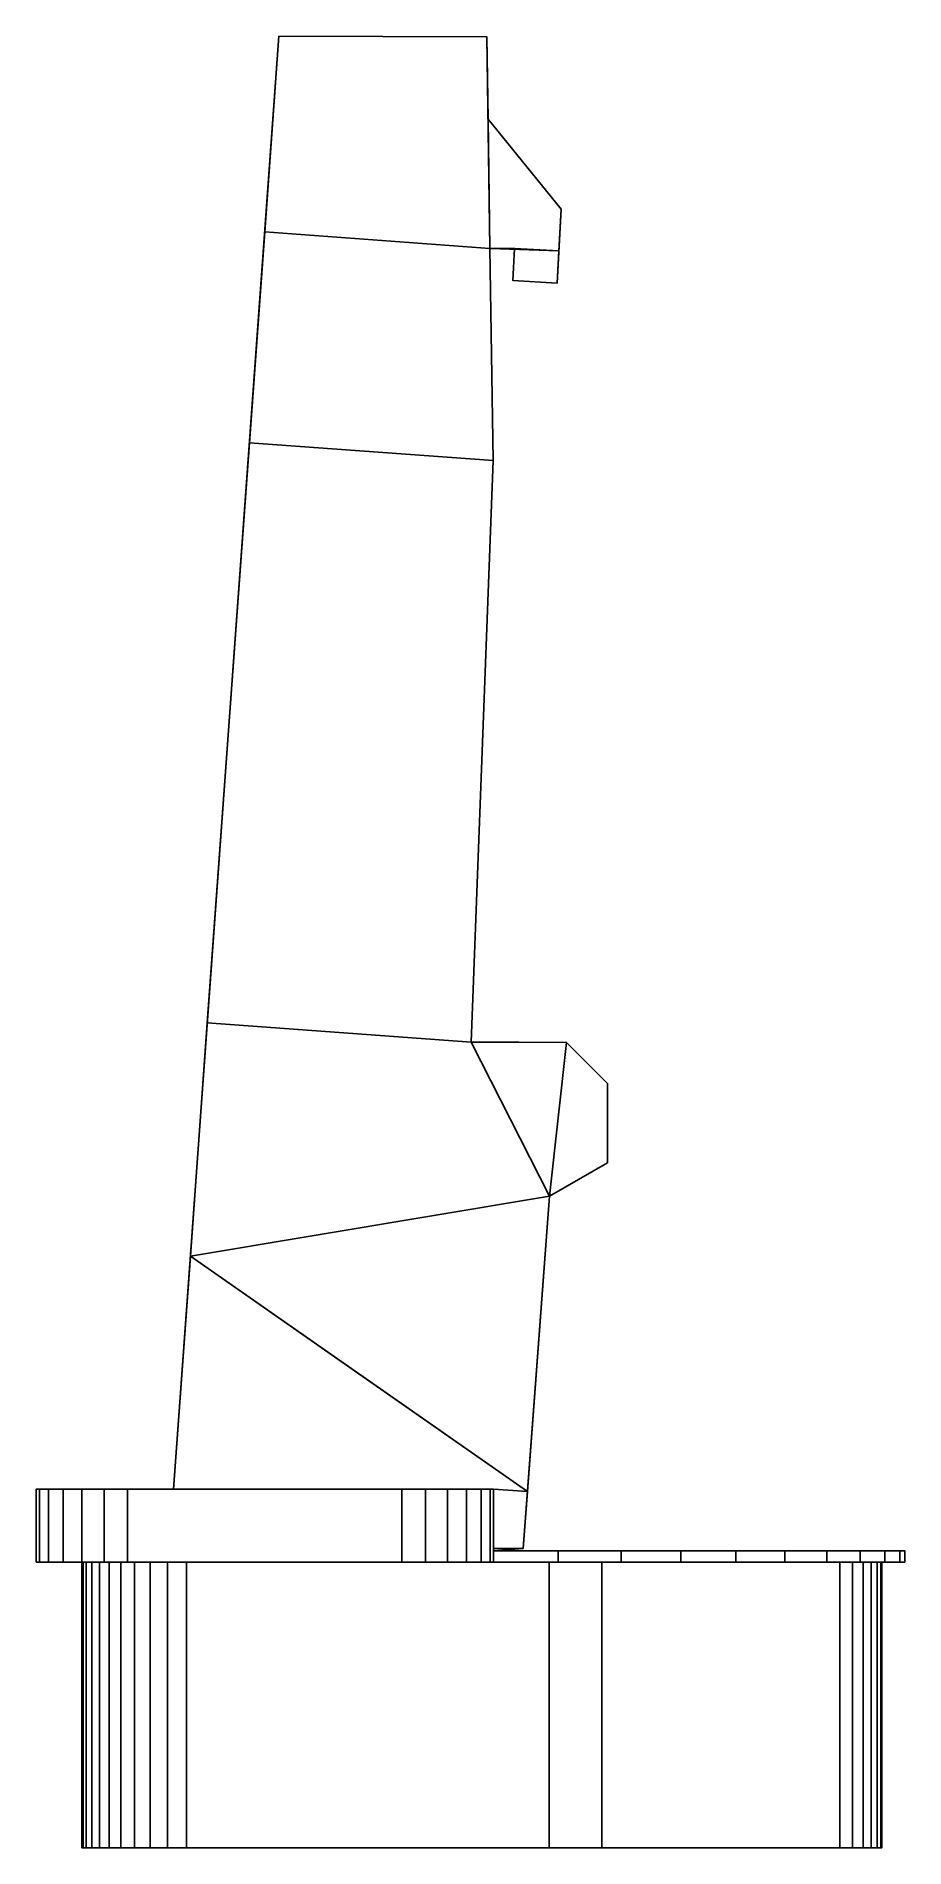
# Model space of a CAD drawing. Header units: millimetres. Extents: x -26 to 12, y -51 to 28.3.
import ezdxf

# ---------------------------------------------------------------- set-up
doc = ezdxf.new("R2010")
doc.units = ezdxf.units.MM
doc.layers.add('ACESSORIOS', color=1, linetype='Continuous')

msp = doc.modelspace()

# ---------------------------------------------------------------- linework, layer by layer
at = {"layer": 'ACESSORIOS'}
for p, q in [((-6, -38, 18.486), (-6, -38, -18.5)), ((-6, -38.5, 18.486), (-6, -38.5, -18.5)), ((-1.251, -38.5, -7.807), (-1.251, -38.5, -0.007)), ((-1.251, -38.5, -0.007), (-1.251, -38.5, 7.793)), ((-1.251, -51, -7.807), (-1.251, -51, -0.007)), ((-1.251, -51, -0.007), (-1.251, -51, 7.793))]:
    msp.add_line(p, q, dxfattribs=at)
for points in [[(-15.383, 28.283, 8.45), (-15.383, 28.283, -8.45), (-19.997, -35.3, -8.45), (-19.997, -35.3, 8.45)], [(-15.383, 28.283, 8.45), (-6.286, 28.259, 8.45), (-6.149, 19, 8.45), (-16.005, 19.715, 8.45)], [(-15.383, 28.283, -8.45), (-6.286, 28.259, -8.45), (-6.149, 19, -8.45), (-16.005, 19.715, -8.45)], [(-6.286, 28.259, 8.45), (-6.286, 28.259, -8.45), (-15.383, 28.283, -8.45), (-15.383, 28.283, 8.45)], [(-6.286, 28.259, 8.45), (-6.232, 24.654, 8.45), (-6.232, 24.654, -8.45), (-6.286, 28.259, -8.45)], [(-3.036, 20.707, 8.45), (-6.232, 24.654, 8.45), (-6.232, 24.654, -8.45), (-3.036, 20.707, -8.45)], [(-3.137, 18.893, 8.45), (-6.149, 19, 8.45), (-6.232, 24.654, 8.45), (-3.036, 20.707, 8.45)], [(-3.137, 18.893, -8.45), (-6.149, 19, -8.45), (-6.232, 24.654, -8.45), (-3.036, 20.707, -8.45)], [(-3.215, 17.48, 8.45), (-3.036, 20.707, 8.45), (-3.036, 20.707, -8.45), (-3.215, 17.48, -8.45)], [(-16.005, 19.715, 8.45), (-6.149, 19, 8.45), (-6.011, 9.708, 8.45), (-16.675, 10.482, 8.45)], [(-16.005, 19.715, -8.45), (-6.149, 19, -8.45), (-6.011, 9.708, -8.45), (-16.675, 10.482, -8.45)], [(-6.149, 19, 8.45), (-6.149, 19, -8.45), (-6.011, 9.708, -8.45), (-6.011, 9.708, 8.45)], [(-5.069, 19, 8.45), (-5.069, 19, -8.45), (-6.149, 19, -8.45), (-6.149, 19, 8.45)], [(-5.147, 17.587, 8.45), (-5.069, 19, 8.45), (-5.069, 19, -8.45), (-5.147, 17.587, -8.45)], [(-3.215, 17.48, 8.45), (-5.147, 17.587, 8.45), (-5.069, 19, 8.45), (-3.137, 18.893, 8.45)], [(-3.215, 17.48, -8.45), (-5.147, 17.587, -8.45), (-5.069, 19, -8.45), (-3.137, 18.893, -8.45)], [(-3.215, 17.48, 8.45), (-3.215, 17.48, -8.45), (-5.147, 17.587, -8.45), (-5.147, 17.587, 8.45)], [(-16.675, 10.482, 8.45), (-6.011, 9.708, 8.45), (-6.966, -15.739, 8.45), (-18.517, -14.901, 8.45)], [(-16.675, 10.482, -8.45), (-6.011, 9.708, -8.45), (-6.966, -15.739, -8.45), (-18.517, -14.901, -8.45)], [(-6.966, -15.739, 8.45), (-6.966, -15.739, -8.45), (-6.011, 9.708, -8.45), (-6.011, 9.708, 8.45)], [(-3.541, -22.482, 8.45), (-6.966, -15.739, 8.45), (-18.517, -14.901, 8.45), (-19.257, -25.101, 8.45)], [(-3.541, -22.482, -8.45), (-6.966, -15.739, -8.45), (-18.517, -14.901, -8.45), (-19.257, -25.101, -8.45)], [(-2.801, -15.75, 8.45), (-2.801, -15.75, -8.45), (-6.966, -15.739, -8.45), (-6.966, -15.739, 8.45)], [(-3.541, -22.482, 8.45), (-2.801, -15.75, 8.45), (-4.883, -15.745, 8.45), (-6.966, -15.739, 8.45)], [(-3.541, -22.482, -8.45), (-2.801, -15.75, -8.45), (-4.883, -15.745, -8.45), (-6.966, -15.739, -8.45)], [(-1.006, -21.022, 8.45), (-1.003, -17.552, 8.45), (-2.801, -15.75, 8.45), (-3.541, -22.482, 8.45)], [(-1.006, -21.022, -8.45), (-1.003, -17.552, -8.45), (-2.801, -15.75, -8.45), (-3.541, -22.482, -8.45)], [(-1.003, -17.552, 8.45), (-1.003, -17.552, -8.45), (-2.801, -15.75, -8.45), (-2.801, -15.75, 8.45)], [(-1.003, -17.552, -8.45), (-1.006, -21.022, -8.45), (-1.006, -21.022, 8.45), (-1.003, -17.552, 8.45)], [(-1.006, -21.022, -8.45), (-3.541, -22.482, -8.45), (-3.541, -22.482, 8.45), (-1.006, -21.022, 8.45)], [(-4.508, -35.412, 8.45), (-3.541, -22.482, 8.45), (-19.257, -25.101, 8.45), (-11.882, -30.256, 8.45)], [(-4.508, -35.412, -8.45), (-3.541, -22.482, -8.45), (-19.257, -25.101, -8.45), (-11.882, -30.256, -8.45)], [(-4.694, -37.9, -8.45), (-3.541, -22.482, -8.45), (-3.541, -22.482, 8.45), (-4.694, -37.9, 8.45)], [(-6, -35.3, 8.45), (-19.997, -35.3, 8.45), (-19.257, -25.101, 8.45), (-4.508, -35.412, 8.45)], [(-6, -35.3, -8.45), (-19.997, -35.3, -8.45), (-19.257, -25.101, -8.45), (-4.508, -35.412, -8.45)], [(-26, -38.5, -24.5), (-26, -35.3, -24.5), (-26, -35.3, 24.5), (-26, -38.5, 24.5)], [(-6, -35.3, -24.5), (-26, -35.3, -24.5), (-26, -35.3, 24.5), (-6, -35.3, 24.5)], [(-22, -38.5, -28.5), (-22, -35.3, -28.5), (-10, -35.3, -28.5), (-10, -38.5, -28.5)], [(-22, -38.5, 28.5), (-22, -35.3, 28.5), (-10, -35.3, 28.5), (-10, -38.5, 28.5)], [(-6, -35.3, 8.45), (-19.997, -35.3, 8.45), (-19.997, -35.3, -8.45), (-6, -35.3, -8.45)], [(-6, -38, -8.382), (-6, -35.3, -8.382), (-6, -35.3, -24.5), (-6, -38.5, -24.5)], [(-6, -35.3, 18.486), (-6, -38.5, 18.486), (-6, -38.5, 24.5), (-6, -35.3, 24.5)], [(-6, -38, 8.368), (-6, -37.9, -8.45), (-6, -35.3, -8.45), (-6, -35.3, 8.45)], [(-4.694, -37.9, 8.45), (-6, -38, 8.368), (-6, -35.3, 8.45), (-4.508, -35.412, 8.45)], [(-4.694, -37.9, 8.45), (-6, -38, 8.368), (-6, -37.9, -8.45), (-4.694, -37.9, -8.45)], [(-26, -38.5, -24.5), (-6, -38.5, -24.5), (-6, -38.5, 24.5), (-26, -38.5, 24.5)], [(-19.423, -51, -11.807), (-19.423, -38.5, -11.807), (-3.561, -38.5, -11.807), (-3.561, -51, -11.807)], [(-19.423, -51, 11.793), (-3.561, -51, 11.793), (-3.561, -38.5, 11.793), (-19.423, -38.5, 11.793)], [(-19.423, -38.5, 11.793), (-19.423, -38.5, -11.807), (-3.561, -38.5, -11.807), (-3.561, -38.5, 11.793)], [(-3.561, -51, -11.807), (-3.561, -38.5, -11.807), (-1.251, -38.5, -7.807), (-1.251, -51, -7.807)], [(-3.561, -51, 11.793), (-1.251, -51, 7.793), (-1.251, -38.5, 7.793), (-3.561, -38.5, 11.793)], [(-3.561, -38.5, 11.793), (-3.561, -38.5, -11.807), (-1.251, -38.5, -7.807), (-1.251, -38.5, 7.793)], [(-1.251, -51, -7.807), (-1.251, -38.5, -7.807), (9.166, -38.5, -7.807), (9.166, -51, -7.807)], [(-1.251, -51, 7.793), (-1.251, -38.5, 7.793), (9.166, -38.5, 7.793), (9.166, -51, 7.793)], [(-19.423, -51, 11.793), (-19.423, -51, -11.807), (-3.561, -51, -11.807), (-3.561, -51, 11.793)], [(-3.561, -51, 11.793), (-3.561, -51, -11.807), (-1.251, -51, -7.807), (-1.251, -51, 7.793)]]:
    msp.add_3dface(points, dxfattribs=at)

# ---------------------------------------------------------------- meshes
mesh = msp.add_polymesh((2, 7), dxfattribs=at)
for k, corner in enumerate([(-22, -38.5, 28.5), (-23.035, -38.5, 28.364), (-24, -38.5, 27.964), (-24.828, -38.5, 27.328), (-25.464, -38.5, 26.5), (-25.864, -38.5, 25.535), (-26, -38.5, 24.5), (-22, -35.3, 28.5), (-23.035, -35.3, 28.364), (-24, -35.3, 27.964), (-24.828, -35.3, 27.328), (-25.464, -35.3, 26.5), (-25.864, -35.3, 25.535), (-26, -35.3, 24.5)]):
    mesh.set_mesh_vertex(divmod(k, 7), corner)
mesh = msp.add_polymesh((2, 7), dxfattribs=at)
for k, corner in enumerate([(-22, -38.5, -28.5), (-23.035, -38.5, -28.364), (-24, -38.5, -27.964), (-24.828, -38.5, -27.328), (-25.464, -38.5, -26.5), (-25.864, -38.5, -25.535), (-26, -38.5, -24.5), (-22, -35.3, -28.5), (-23.035, -35.3, -28.364), (-24, -35.3, -27.964), (-24.828, -35.3, -27.328), (-25.464, -35.3, -26.5), (-25.864, -35.3, -25.535), (-26, -35.3, -24.5)]):
    mesh.set_mesh_vertex(divmod(k, 7), corner)
mesh = msp.add_polymesh((2, 7), dxfattribs=at)
for k, corner in enumerate([(-10, -35.3, -28.5), (-8.965, -35.3, -28.364), (-8, -35.3, -27.964), (-7.172, -35.3, -27.328), (-6.536, -35.3, -26.5), (-6.136, -35.3, -25.535), (-6, -35.3, -24.5), (-22, -35.3, -28.5), (-23.035, -35.3, -28.364), (-24, -35.3, -27.964), (-24.828, -35.3, -27.328), (-25.464, -35.3, -26.5), (-25.864, -35.3, -25.535), (-26, -35.3, -24.5)]):
    mesh.set_mesh_vertex(divmod(k, 7), corner)
mesh = msp.add_polymesh((2, 7), dxfattribs=at)
for k, corner in enumerate([(-26, -35.3, 24.5), (-25.864, -35.3, 25.535), (-25.464, -35.3, 26.5), (-24.828, -35.3, 27.328), (-24, -35.3, 27.964), (-23.035, -35.3, 28.364), (-22, -35.3, 28.5), (-6, -35.3, 24.5), (-6.136, -35.3, 25.535), (-6.536, -35.3, 26.5), (-7.172, -35.3, 27.328), (-8, -35.3, 27.964), (-8.965, -35.3, 28.364), (-10, -35.3, 28.5)]):
    mesh.set_mesh_vertex(divmod(k, 7), corner)
mesh = msp.add_polymesh((2, 7), dxfattribs=at)
for k, corner in enumerate([(-10, -38.5, 28.5), (-8.965, -38.5, 28.364), (-8, -38.5, 27.964), (-7.172, -38.5, 27.328), (-6.536, -38.5, 26.5), (-6.136, -38.5, 25.535), (-6, -38.5, 24.5), (-10, -35.3, 28.5), (-8.965, -35.3, 28.364), (-8, -35.3, 27.964), (-7.172, -35.3, 27.328), (-6.536, -35.3, 26.5), (-6.136, -35.3, 25.535), (-6, -35.3, 24.5)]):
    mesh.set_mesh_vertex(divmod(k, 7), corner)
mesh = msp.add_polymesh((2, 7), dxfattribs=at)
for k, corner in enumerate([(-10, -38.5, -28.5), (-8.965, -38.5, -28.364), (-8, -38.5, -27.964), (-7.172, -38.5, -27.328), (-6.536, -38.5, -26.5), (-6.136, -38.5, -25.535), (-6, -38.5, -24.5), (-10, -35.3, -28.5), (-8.965, -35.3, -28.364), (-8, -35.3, -27.964), (-7.172, -35.3, -27.328), (-6.536, -35.3, -26.5), (-6.136, -35.3, -25.535), (-6, -35.3, -24.5)]):
    mesh.set_mesh_vertex(divmod(k, 7), corner)
mesh = msp.add_polymesh((2, 21), dxfattribs=at)
for k, corner in enumerate([(-6, -38.5, 18.486), (-3.162, -38.5, 18.189), (-0.404, -38.5, 17.46), (2.209, -38.5, 16.315), (4.615, -38.5, 14.781), (6.757, -38.5, 12.896), (8.584, -38.5, 10.705), (10.051, -38.5, 8.258), (11.125, -38.5, 5.615), (11.78, -38.5, 2.838), (12, -38.5, -0.007), (11.78, -38.5, -2.852), (11.125, -38.5, -5.629), (10.051, -38.5, -8.272), (8.584, -38.5, -10.719), (6.757, -38.5, -12.911), (4.615, -38.5, -14.796), (2.209, -38.5, -16.329), (-0.404, -38.5, -17.474), (-3.162, -38.5, -18.203), (-6, -38.5, -18.5), (-6, -38, 18.486), (-3.162, -38, 18.189), (-0.404, -38, 17.46), (2.209, -38, 16.315), (4.615, -38, 14.781), (6.757, -38, 12.896), (8.584, -38, 10.705), (10.051, -38, 8.258), (11.125, -38, 5.615), (11.78, -38, 2.838), (12, -38, -0.007), (11.78, -38, -2.852), (11.125, -38, -5.629), (10.051, -38, -8.272), (8.584, -38, -10.719), (6.757, -38, -12.911), (4.615, -38, -14.796), (2.209, -38, -16.329), (-0.404, -38, -17.474), (-3.162, -38, -18.203), (-6, -38, -18.5)]):
    mesh.set_mesh_vertex(divmod(k, 21), corner)
mesh = msp.add_polymesh((2, 21), dxfattribs=at)
for k, corner in enumerate([(-6, -38, 18.486), (-6, -38, 16.637), (-6, -38, 14.788), (-6, -38, 12.938), (-6, -38, 11.089), (-6, -38, 9.24), (-6, -38, 7.39), (-6, -38, 5.541), (-6, -38, 3.692), (-6, -38, 1.842), (-6, -38, -0.007), (-6, -38, -1.856), (-6, -38, -3.706), (-6, -38, -5.555), (-6, -38, -7.404), (-6, -38, -9.254), (-6, -38, -11.103), (-6, -38, -12.952), (-6, -38, -14.802), (-6, -38, -16.651), (-6, -38, -18.5), (-6, -38, 18.486), (-3.162, -38, 18.189), (-0.404, -38, 17.46), (2.209, -38, 16.315), (4.615, -38, 14.781), (6.757, -38, 12.896), (8.584, -38, 10.705), (10.051, -38, 8.258), (11.125, -38, 5.615), (11.78, -38, 2.838), (12, -38, -0.007), (11.78, -38, -2.852), (11.125, -38, -5.629), (10.051, -38, -8.272), (8.584, -38, -10.719), (6.757, -38, -12.911), (4.615, -38, -14.796), (2.209, -38, -16.329), (-0.404, -38, -17.474), (-3.162, -38, -18.203), (-6, -38, -18.5)]):
    mesh.set_mesh_vertex(divmod(k, 21), corner)
mesh = msp.add_polymesh((2, 7), dxfattribs=at)
for k, corner in enumerate([(-22, -38.5, -28.5), (-23.035, -38.5, -28.364), (-24, -38.5, -27.964), (-24.828, -38.5, -27.328), (-25.464, -38.5, -26.5), (-25.864, -38.5, -25.535), (-26, -38.5, -24.5), (-10, -38.5, -28.5), (-8.965, -38.5, -28.364), (-8, -38.5, -27.964), (-7.172, -38.5, -27.328), (-6.536, -38.5, -26.5), (-6.136, -38.5, -25.535), (-6, -38.5, -24.5)]):
    mesh.set_mesh_vertex(divmod(k, 7), corner)
mesh = msp.add_polymesh((2, 7), dxfattribs=at)
for k, corner in enumerate([(-26, -38.5, 24.5), (-25.864, -38.5, 25.535), (-25.464, -38.5, 26.5), (-24.828, -38.5, 27.328), (-24, -38.5, 27.964), (-23.035, -38.5, 28.364), (-22, -38.5, 28.5), (-6, -38.5, 24.5), (-6.136, -38.5, 25.535), (-6.536, -38.5, 26.5), (-7.172, -38.5, 27.328), (-8, -38.5, 27.964), (-8.965, -38.5, 28.364), (-10, -38.5, 28.5)]):
    mesh.set_mesh_vertex(divmod(k, 7), corner)
mesh = msp.add_polymesh((2, 21), dxfattribs=at)
for k, corner in enumerate([(-19.423, -51, 11.793), (-20.26, -51, 10.805), (-21.022, -51, 9.758), (-21.704, -51, 8.658), (-22.303, -51, 7.51), (-22.816, -51, 6.321), (-23.239, -51, 5.098), (-23.571, -51, 3.846), (-23.809, -51, 2.574), (-23.952, -51, 1.287), (-24, -51, -0.007), (-23.952, -51, -1.301), (-23.809, -51, -2.588), (-23.571, -51, -3.86), (-23.239, -51, -5.112), (-22.816, -51, -6.335), (-22.303, -51, -7.524), (-21.704, -51, -8.672), (-21.022, -51, -9.772), (-20.26, -51, -10.819), (-19.423, -51, -11.807), (-19.423, -38.5, 11.793), (-20.26, -38.5, 10.805), (-21.022, -38.5, 9.758), (-21.704, -38.5, 8.658), (-22.303, -38.5, 7.51), (-22.816, -38.5, 6.321), (-23.239, -38.5, 5.098), (-23.571, -38.5, 3.846), (-23.809, -38.5, 2.574), (-23.952, -38.5, 1.287), (-24, -38.5, -0.007), (-23.952, -38.5, -1.301), (-23.809, -38.5, -2.588), (-23.571, -38.5, -3.86), (-23.239, -38.5, -5.112), (-22.816, -38.5, -6.335), (-22.303, -38.5, -7.524), (-21.704, -38.5, -8.672), (-21.022, -38.5, -9.772), (-20.26, -38.5, -10.819), (-19.423, -38.5, -11.807)]):
    mesh.set_mesh_vertex(divmod(k, 21), corner)
mesh = msp.add_polymesh((2, 7), dxfattribs=at)
for k, corner in enumerate([(-19.423, -38.5, 11.793), (-19.423, -38.5, 7.86), (-19.423, -38.5, 3.926), (-19.423, -38.5, -0.007), (-19.423, -38.5, -3.94), (-19.423, -38.5, -7.874), (-19.423, -38.5, -11.807), (-19.423, -38.5, 11.793), (-21.913, -38.5, 8.28), (-23.47, -38.5, 4.266), (-24, -38.5, -0.007), (-23.47, -38.5, -4.28), (-21.913, -38.5, -8.294), (-19.423, -38.5, -11.807)]):
    mesh.set_mesh_vertex(divmod(k, 7), corner)
mesh = msp.add_polymesh((2, 21), dxfattribs=at)
for k, corner in enumerate([(-6, -38.5, -18.5), (-3.162, -38.5, -18.203), (-0.404, -38.5, -17.474), (2.209, -38.5, -16.329), (4.615, -38.5, -14.796), (6.757, -38.5, -12.911), (8.584, -38.5, -10.719), (10.051, -38.5, -8.272), (11.125, -38.5, -5.629), (11.78, -38.5, -2.852), (12, -38.5, -0.007), (11.78, -38.5, 2.838), (11.125, -38.5, 5.615), (10.051, -38.5, 8.258), (8.584, -38.5, 10.705), (6.757, -38.5, 12.896), (4.615, -38.5, 14.781), (2.209, -38.5, 16.315), (-0.404, -38.5, 17.46), (-3.162, -38.5, 18.189), (-6, -38.5, 18.486), (-6, -38.5, -18.5), (-6, -38.5, -16.651), (-6, -38.5, -14.802), (-6, -38.5, -12.952), (-6, -38.5, -11.103), (-6, -38.5, -9.254), (-6, -38.5, -7.404), (-6, -38.5, -5.555), (-6, -38.5, -3.706), (-6, -38.5, -1.856), (-6, -38.5, -0.007), (-6, -38.5, 1.842), (-6, -38.5, 3.692), (-6, -38.5, 5.541), (-6, -38.5, 7.39), (-6, -38.5, 9.24), (-6, -38.5, 11.089), (-6, -38.5, 12.938), (-6, -38.5, 14.788), (-6, -38.5, 16.637), (-6, -38.5, 18.486)]):
    mesh.set_mesh_vertex(divmod(k, 21), corner)
mesh = msp.add_polymesh((2, 7), dxfattribs=at)
for k, corner in enumerate([(9.166, -38.5, -7.807), (9.719, -38.5, -6.579), (10.177, -38.5, -5.312), (10.535, -38.5, -4.013), (10.793, -38.5, -2.691), (10.948, -38.5, -1.353), (11, -38.5, -0.007), (-1.251, -38.5, -7.807), (-1.251, -38.5, -6.507), (-1.251, -38.5, -5.207), (-1.251, -38.5, -3.907), (-1.251, -38.5, -2.607), (-1.251, -38.5, -1.307), (-1.251, -38.5, -0.007)]):
    mesh.set_mesh_vertex(divmod(k, 7), corner)
mesh = msp.add_polymesh((2, 7), dxfattribs=at)
for k, corner in enumerate([(11, -38.5, -0.007), (10.948, -38.5, 1.339), (10.793, -38.5, 2.677), (10.535, -38.5, 3.999), (10.177, -38.5, 5.298), (9.719, -38.5, 6.565), (9.166, -38.5, 7.793), (-1.251, -38.5, -0.007), (-1.251, -38.5, 1.293), (-1.251, -38.5, 2.593), (-1.251, -38.5, 3.893), (-1.251, -38.5, 5.193), (-1.251, -38.5, 6.493), (-1.251, -38.5, 7.793)]):
    mesh.set_mesh_vertex(divmod(k, 7), corner)
mesh = msp.add_polymesh((2, 7), dxfattribs=at)
for k, corner in enumerate([(9.166, -51, 7.793), (9.719, -51, 6.565), (10.177, -51, 5.298), (10.535, -51, 3.999), (10.793, -51, 2.677), (10.948, -51, 1.339), (11, -51, -0.007), (9.166, -38.5, 7.793), (9.719, -38.5, 6.565), (10.177, -38.5, 5.298), (10.535, -38.5, 3.999), (10.793, -38.5, 2.677), (10.948, -38.5, 1.339), (11, -38.5, -0.007)]):
    mesh.set_mesh_vertex(divmod(k, 7), corner)
mesh = msp.add_polymesh((2, 7), dxfattribs=at)
for k, corner in enumerate([(11, -51, -0.007), (10.948, -51, -1.353), (10.793, -51, -2.691), (10.535, -51, -4.013), (10.177, -51, -5.312), (9.719, -51, -6.579), (9.166, -51, -7.807), (11, -38.5, -0.007), (10.948, -38.5, -1.353), (10.793, -38.5, -2.691), (10.535, -38.5, -4.013), (10.177, -38.5, -5.312), (9.719, -38.5, -6.579), (9.166, -38.5, -7.807)]):
    mesh.set_mesh_vertex(divmod(k, 7), corner)
mesh = msp.add_polymesh((2, 7), dxfattribs=at)
for k, corner in enumerate([(-19.423, -51, 11.793), (-19.423, -51, 7.86), (-19.423, -51, 3.926), (-19.423, -51, -0.007), (-19.423, -51, -3.94), (-19.423, -51, -7.874), (-19.423, -51, -11.807), (-19.423, -51, 11.793), (-21.913, -51, 8.28), (-23.47, -51, 4.266), (-24, -51, -0.007), (-23.47, -51, -4.28), (-21.913, -51, -8.294), (-19.423, -51, -11.807)]):
    mesh.set_mesh_vertex(divmod(k, 7), corner)
mesh = msp.add_polymesh((2, 7), dxfattribs=at)
for k, corner in enumerate([(9.166, -51, -7.807), (9.719, -51, -6.579), (10.177, -51, -5.312), (10.535, -51, -4.013), (10.793, -51, -2.691), (10.948, -51, -1.353), (11, -51, -0.007), (-1.251, -51, -7.807), (-1.251, -51, -6.507), (-1.251, -51, -5.207), (-1.251, -51, -3.907), (-1.251, -51, -2.607), (-1.251, -51, -1.307), (-1.251, -51, -0.007)]):
    mesh.set_mesh_vertex(divmod(k, 7), corner)
mesh = msp.add_polymesh((2, 7), dxfattribs=at)
for k, corner in enumerate([(11, -51, -0.007), (10.948, -51, 1.339), (10.793, -51, 2.677), (10.535, -51, 3.999), (10.177, -51, 5.298), (9.719, -51, 6.565), (9.166, -51, 7.793), (-1.251, -51, -0.007), (-1.251, -51, 1.293), (-1.251, -51, 2.593), (-1.251, -51, 3.893), (-1.251, -51, 5.193), (-1.251, -51, 6.493), (-1.251, -51, 7.793)]):
    mesh.set_mesh_vertex(divmod(k, 7), corner)

doc.saveas('drawing.dxf')
